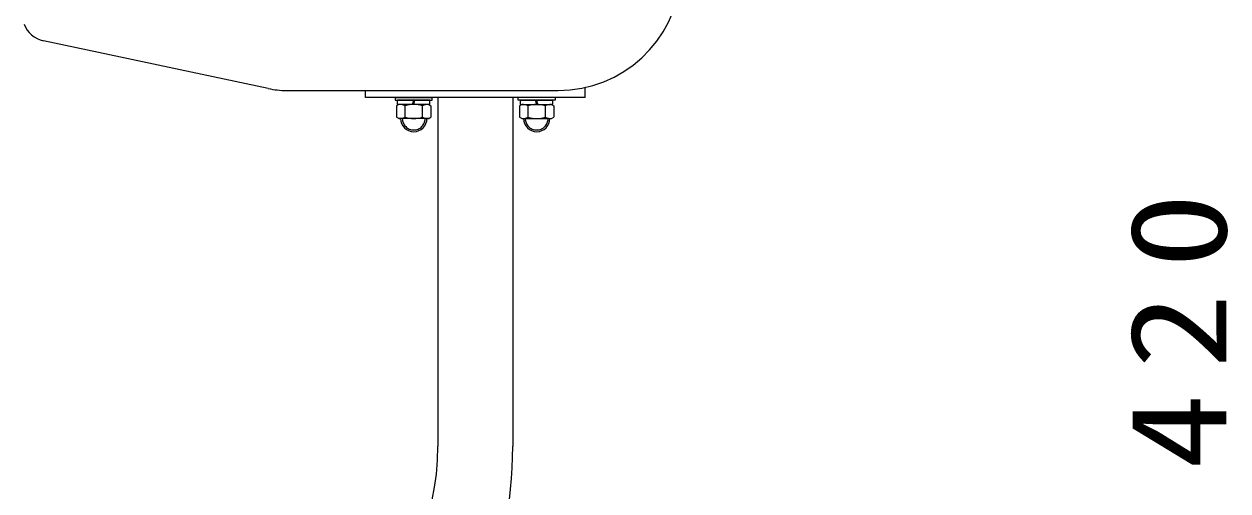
# Model space of a CAD drawing. Units: millimetres on the paper, scale 1:30. Extents: x -365 to 0, y 0 to 257.
# Drawn here: x -107.25 to -84.41, y 95.17 to 104.04 of the extents above; entities that cross this region are included whole.
import ezdxf

# ---------------------------------------------------------------- set-up
doc = ezdxf.new("R2010")
doc.units = ezdxf.units.MM
doc.linetypes.add('USER1', pattern=[4.5, 2.5, -2])
doc.layers.add('LY_1', color=7, linetype='Continuous', lineweight=25)
doc.styles.add('ＭＳ ゴシック', font='')
doc.styles.get('ＭＳ ゴシック').set_extended_font_data('MS Gothic')

msp = doc.modelspace()

# ---------------------------------------------------------------- linework, layer by layer
at = {"layer": 'LY_1', "color": 4}
for p, q in [((-102.622, 102.816), (-106.889, 103.722)), ((-96.61, 102.646), (-96.61, 102.835)), ((-102.275, 102.779), (-97.117, 102.779)), ((-100.777, 102.646), (-100.777, 102.779))]:
    msp.add_line(p, q, dxfattribs=at)
at = {"layer": 'LY_1', "color": 190}
for p, q in [((-96.61, 102.646), (-100.777, 102.646)), ((-99.405, 102.646), (-99.405, 96.024)), ((-97.982, 102.646), (-97.982, 96.024))]:
    msp.add_line(p, q, dxfattribs=at)
at = {"layer": 'LY_1'}
for p, q in [((-100.21, 102.646), (-100.21, 102.596)), ((-100.21, 102.646), (-99.51, 102.646)), ((-100.21, 102.596), (-99.51, 102.596)), ((-99.553, 102.596), (-100.167, 102.596)), ((-100.167, 102.512), (-100.167, 102.596)), ((-99.882, 102.512), (-99.86, 102.596)), ((-99.86, 102.512), (-99.838, 102.596)), ((-99.553, 102.512), (-99.553, 102.596)), ((-99.51, 102.596), (-99.51, 102.646)), ((-97.877, 102.596), (-97.877, 102.646)), ((-97.177, 102.646), (-97.877, 102.646)), ((-97.177, 102.596), (-97.877, 102.596)), ((-97.833, 102.596), (-97.22, 102.596)), ((-97.833, 102.512), (-97.833, 102.596)), ((-97.527, 102.512), (-97.549, 102.596)), ((-97.504, 102.512), (-97.527, 102.596)), ((-97.22, 102.512), (-97.22, 102.596)), ((-97.177, 102.646), (-97.177, 102.596)), ((-100.143, 102.512), (-100.187, 102.487)), ((-100.187, 102.487), (-100.187, 102.271)), ((-99.553, 102.512), (-100.167, 102.512)), ((-99.577, 102.512), (-100.143, 102.512)), ((-100.023, 102.271), (-100.023, 102.487)), ((-99.697, 102.271), (-99.697, 102.487)), ((-99.577, 102.512), (-99.533, 102.487)), ((-99.533, 102.487), (-99.533, 102.271)), ((-97.809, 102.512), (-97.853, 102.487)), ((-97.853, 102.487), (-97.853, 102.271)), ((-97.833, 102.512), (-97.22, 102.512)), ((-97.809, 102.512), (-97.244, 102.512)), ((-97.69, 102.271), (-97.69, 102.487)), ((-97.363, 102.271), (-97.363, 102.487)), ((-97.244, 102.512), (-97.2, 102.487)), ((-97.2, 102.487), (-97.2, 102.271)), ((-100.143, 102.246), (-100.187, 102.271)), ((-99.577, 102.246), (-100.143, 102.246)), ((-99.577, 102.246), (-99.533, 102.271)), ((-97.809, 102.246), (-97.853, 102.271)), ((-97.809, 102.246), (-97.244, 102.246)), ((-97.244, 102.246), (-97.2, 102.271))]:
    msp.add_line(p, q, dxfattribs=at)
at = {"layer": 'LY_1', "color": 4}
for centre, radius, start, end in [((-97.117, 105.112), 2.333, 270, 355.4139), ((-106.785, 104.211), 0.5, 200, 258.0123), ((-102.275, 104.446), 1.667, 258.0123, 270)]:
    msp.add_arc(centre, radius, start, end, dxfattribs=at)
at = {"layer": 'LY_1'}
for centre, radius, start, end in [((-100.143, 102.217), 0.295, 66.1349, 90), ((-99.86, 101.972), 0.54, 72.4119, 107.5881), ((-99.577, 102.217), 0.295, 90, 113.8651), ((-97.809, 102.217), 0.295, 66.1349, 90), ((-97.527, 101.972), 0.54, 72.4119, 107.5881), ((-97.244, 102.217), 0.295, 90, 113.8651), ((-100.143, 102.541), 0.295, 270, 293.865), ((-99.86, 102.246), 0.25, 180, 360), ((-99.86, 102.786), 0.54, 252.4119, 287.5881), ((-99.577, 102.541), 0.295, 246.1349, 270), ((-97.809, 102.541), 0.295, 270, 293.8651), ((-97.527, 102.246), 0.25, 180, 0), ((-97.527, 102.786), 0.54, 252.4119, 287.5881), ((-97.244, 102.541), 0.295, 246.135, 270)]:
    msp.add_arc(centre, radius, start, end, dxfattribs=at)
at = {"layer": 'LY_1', "linetype": 'USER1', "lineweight": 13}
for centre, end in [((-99.86, 102.246), 360), ((-97.527, 102.246), 0)]:
    msp.add_arc(centre, 0.217, 180, end, dxfattribs=at)
at = {"layer": 'LY_1', "color": 190}
for centre, major_axis in [((-100.716, 96.024), (0, 2.622)), ((-100.004, 96.024), (0, 4.045))]:
    msp.add_ellipse(centre, major_axis=major_axis, ratio=0.5, start_param=3.141593, end_param=4.712389, dxfattribs=at)

# ---------------------------------------------------------------- texts
at = {"layer": 'LY_1', "insert": (-84.41, 98.446), "char_height": 1.833, "attachment_point": 8, "rotation": 90, "style": 'ＭＳ ゴシック'}
msp.add_mtext('\\T1.33;\\W1.15;420', dxfattribs=at)

doc.saveas('drawing.dxf')
